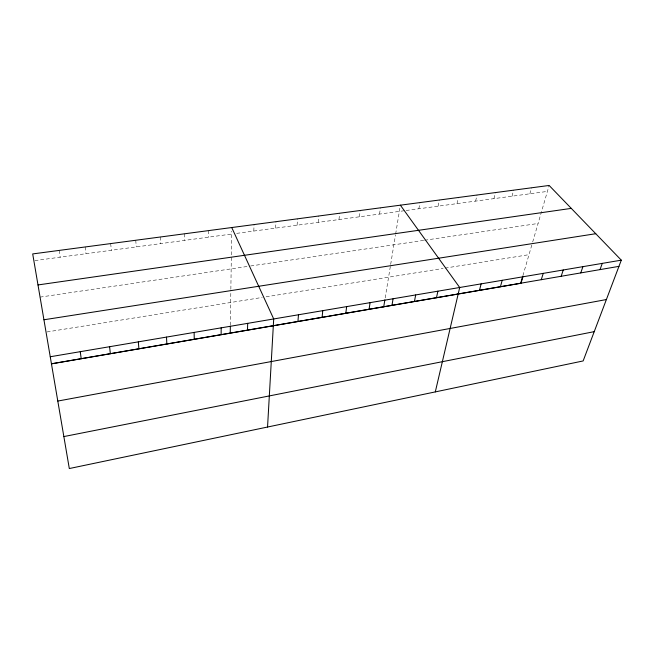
<?xml version="1.0" encoding="UTF-8"?>
<svg xmlns="http://www.w3.org/2000/svg" width="654" height="654" viewBox="0 0 654 654"><rect width="100%" height="100%" fill="white"/><g stroke="black" fill="none" stroke-linecap="round" stroke-linejoin="round"><path stroke-width="0.49" stroke-dasharray="3.27 2.45" d="M230.347 325.251L230.846 290.27M230.862 289.248L231.688 231.254M253.817 231.05L254.038 224.575M275.628 228.107L275.972 221.673M297.079 225.205L297.554 218.812M318.196 222.36L318.776 215.992M338.968 219.556L339.671 213.229M359.414 216.793L360.223 210.498M379.541 214.079L380.456 207.817M385.181 297.922L390.503 265.401M390.667 264.42L395.49 234.974M395.654 233.993L400.223 206.067M418.862 208.773L419.974 202.577M438.066 206.182L439.284 200.018M456.983 203.623L458.291 197.5M475.613 201.113L477.011 195.015M493.958 198.636L495.446 192.57M512.041 196.192L513.611 190.167M529.854 193.788L531.506 187.796M522.898 275.669L532.405 242.969M532.691 241.996L549.139 185.458M46.998 331.946L262.213 297.439M266.113 296.818L443.126 268.434M445.088 268.115L529.004 254.668M40.057 297.12L249.697 266.121M250.678 265.974L423.669 240.394M424.659 240.247L538.079 223.472M34.875 260.603L231.647 234.042M236.683 233.364L405.202 210.613M406.183 210.482L547.398 191.418M59.171 250.417L60.16 257.194M85.167 246.967L85.985 253.703M110.69 243.582L111.343 250.278M135.762 240.255L136.253 246.918M160.393 236.993L160.729 243.615M184.591 233.789L184.78 240.37M208.373 230.633L208.413 237.181"/><path stroke-width="0.98" d="M221.134 334.652L221.175 327.842M230.241 333.164L230.339 326.24M247.482 330.123L247.694 323.354M267.551 427.029L273.707 318.956L231.737 227.535M297.938 321.466L298.477 314.762M322.087 317.321L322.79 310.65M345.803 313.25L346.653 306.62M369.093 309.252L370.082 302.655M383.726 306.816L384.854 299.9M391.967 305.32L393.087 298.764M414.432 301.469L415.691 294.938M436.496 297.676L437.886 291.185M435.302 391.901L459.697 287.498L400.371 205.176M479.496 290.294L481.123 283.869M500.441 286.705L502.182 280.313M522.62 276.617L520.674 283.305L329.248 316.168M521.034 283.166L522.881 276.805M541.275 279.691L543.237 273.364M561.181 276.274L563.241 269.979M580.76 272.914L582.918 266.652M600.012 269.612L602.269 263.382M621.3 260.161L583.139 360.943L69.308 468.542L32.7 253.924L549.139 185.458L621.3 260.161L50.276 356.749M63.863 436.57L594.233 331.643M57.822 401.057L606.389 299.548M51.47 363.771L618.954 266.358M51.429 363.869L309.228 319.602M310.233 319.43L328.259 316.34M43.957 319.765L595.753 233.715M38.006 284.94L571.285 208.381M80.246 351.68L81.21 358.67M109.594 346.718L110.346 353.667M138.337 341.854L138.885 348.77M166.508 337.088L166.852 343.963M194.115 332.42L194.263 339.262"/></g></svg>
